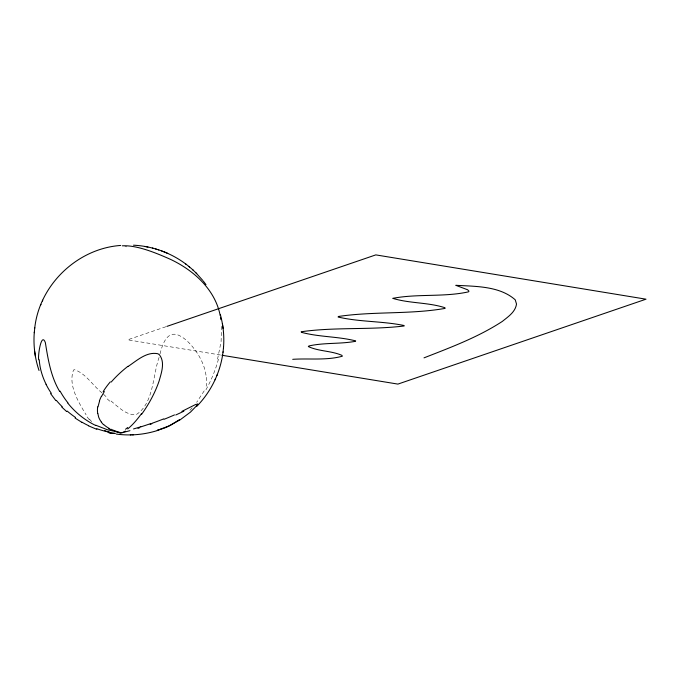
<?xml version="1.0" encoding="UTF-8"?>
<svg xmlns="http://www.w3.org/2000/svg" width="680" height="680" viewBox="0 0 680 680"><rect width="100%" height="100%" fill="white"/><g stroke="black" fill="none" stroke-linecap="round" stroke-linejoin="round"><path stroke-width="0.51" stroke-dasharray="3.4 2.55" d="M159.103 357.382C152.703 375.037 153.816 403.376 136.365 414.519A5.89 3.867 -4.5 0 1 134.495 414.834C124.448 414.111 117.113 405.781 109.658 399.908M217.557 359.168L221.085 341.606L221.587 326.281M160.012 353.923C162.112 345.712 166.43 330.769 177.854 334.9C185.147 337.883 190.587 344.046 195.237 350.2A88.451 56.457 18.4 0 1 206.031 375.564L206.252 377.281M204.213 390.839L196.673 402.288M192.159 407.855L189.576 410.695M165.869 326.74L127.704 339.804L220.906 355.087M126.845 246.84L124.924 246.517M106.003 396.601L103.368 394.137M102.042 392.887C92.735 385.611 85.96 373.473 74.468 369.716A3.901 2.924 58.1 0 0 73.508 370.099C67.872 385.024 78.497 402.169 86.097 414.817M91.655 421.608L89.394 419.075M206.542 377.315A86.641 56.261 13.7 0 1 206.176 386.231M109.76 401.175A87.55 26.197 48.1 0 1 105.986 397.783M89.258 419.56A94.231 48.305 87 0 1 85.918 415.335M218.467 359.142A71.264 37.17 -68 0 1 204.884 391.646"/><path stroke-width="1.02" d="M34.306 332.256C33.243 345.134 34.858 358.232 39.023 370.473M223.49 347.743C224.4 336.676 223.321 325.448 220.388 314.738M34.731 328.142C39.355 284.844 77.316 248.514 120.666 245.446M196.545 406.572C211.038 391.875 220.524 372.342 223.057 351.857M34.264 332.699L34.782 327.7M223.014 352.3L223.533 347.301M98.013 406.81L99.603 400.911M40.596 305.201L40.961 304.376M42.398 301.002L42.746 300.195M216.835 375.624L217.192 374.799M215.042 379.805L215.398 378.998M101.634 396.27L104.346 391.527M141.491 414.469C148.877 404.209 155.006 392.989 159.12 381.012C161.373 372.87 165.24 362.457 159.536 354.934A7.157 6.706 -51.1 0 0 157.726 353.719C146.531 351.466 136.756 360.714 128.078 366.46M179.494 419.628L171.062 424.949A91.885 77.452 58.8 0 1 164.407 428.077L157.275 430.38L168.835 425.977L180.217 419.773L190.528 412.063L197.421 404.906A7.386 1.071 -42.4 0 0 197.786 404.132M125.4 431.077L122.188 432.709M181.934 411.357L195.763 404.43L197.786 404.132M122.188 432.701L122.868 432.539M424.005 357.858C450.815 347.37 478.125 337.212 502.35 321.394C508.121 316.719 515.406 312.01 516.511 304.036L515.244 299.829C499.69 285.966 475.635 286.425 455.812 285.311L467.67 289.799L468.979 291.201L468.435 291.865C443.717 297.313 417.495 293.573 392.793 298.35C409.606 303.535 428.162 302.243 444.975 307.743L445.085 308.397C409.98 314.551 373.583 311.202 338.3 316.498L338.155 317.05C359.745 322.065 382.406 321.036 404.107 325.516L404.149 325.983C370.056 330.123 335.18 326.91 301.214 331.763L301.401 332.308C319.082 337.127 337.926 336.379 355.657 340.892L355.478 341.317C340.153 344.182 324.181 342.49 308.941 345.958L308.329 346.562C318.733 351.458 331.296 350.676 341.921 355.368L342.32 356.218C326.4 360.613 309.111 358.216 292.714 359.32M150.169 424.371L151.852 423.776M166.872 326.4L375.802 254.889L646 299.183L397.902 384.098L221.96 355.257M137.972 428.357L139.34 427.933M158.737 430.108C145.112 434.605 130.466 435.999 116.237 434.07M129.94 430.678L123.87 432.276M131.104 434.868L130.314 434.894M132.498 434.826L133.484 434.792M133.484 245.191C155.644 246.236 177.327 255.315 193.511 270.495M111.273 433.245L115.209 433.423L110.169 432.828M144.882 246.449L147.951 247.035M152.362 248.038L153.136 248.251M155.456 248.888L156.374 249.152M115.651 431.511L121.575 432.888L107.38 429.743L95.769 425.229M158.075 249.679L158.839 249.951M161.525 250.886L162.418 251.2M96.841 429.344L88.629 425.901M167.714 253.376L163.243 251.515M122.306 245.82C136.841 244.962 156.323 253.028 170.816 259.505C193.851 270.462 215.331 289.697 220.244 315.767M110.5 429.497L108.689 428.545M81.889 422.365L75.072 418.055M188.827 266.424L189.55 266.993M185.394 263.729L186.065 264.256M66.623 411.545L61.786 407.074M196.069 272.977L202.674 280.313M192.891 269.9L196.732 273.615M103.504 424.702L101.311 422.178M55.819 400.571L50.592 393.584M203.244 281.001L205.972 284.606M59.636 391.399C50.805 376.558 48.042 359.346 45.356 342.584C41.097 331.1 37.519 357.892 38.785 359.813M97.852 413.508L98.659 417.087A50.889 29.903 -15.9 0 0 101.456 422.118M220.609 317.704L220.924 319.659M223.125 328.601L222.394 323.646M34.663 351.399L35.402 356.354M109.072 432.327A91.868 43.886 83.1 0 1 104.678 430.567M111.273 433.339A92.514 45.177 86.9 0 1 109.081 432.956M109.837 432.183A51.391 25.602 31.3 0 1 96.755 428.672M88.663 425.714A58.276 33.524 33.9 0 1 81.966 422.186M75.497 417.452A64.6 41.123 34.3 0 1 67.184 411.069M62.254 406.75A70.678 49.648 33 0 1 56.321 400.333M51.323 393.32A76.134 57.698 29.6 0 1 46.044 384.319M46.112 384.285A79.424 62.092 26.8 0 1 39.245 359.873M67.915 402.832A91.383 86.742 -67.3 0 1 60.078 391.119M95.65 425.459A88.001 84.465 -50.8 0 1 67.719 403.002M116.093 431.146A39.797 21.14 -7.6 0 1 110.95 429.225M109.038 428.324A45.475 25.823 -11.3 0 1 103.776 424.575M97.707 413.55A56.695 33.277 -21 0 1 97.682 406.87M99.391 400.945A62.841 35.114 -26.9 0 1 101.388 396.287M103.181 391.587A67.915 35.811 -30 0 1 110.305 381.879M111.231 382.024A70.04 34.773 -31.8 0 1 127.899 366.333M141.533 413.567A93.262 27.693 -70.5 0 1 127.712 428.893M127.661 427.516A94.928 33.286 -78.3 0 1 125.519 429.258M119.791 433.1A35.207 1.335 -11.4 0 1 120.623 432.871M140.718 426.793A46.197 3.612 -19 0 1 133.535 428.944M150.764 423.58A49.733 5.856 -20.4 0 1 140.785 426.887M163.719 418.888A52.181 7.82 -20.9 0 1 152.107 423.257M174.488 414.911A53.133 8.806 -21 0 1 164.152 419.262M183.872 411.171A50.83 8.075 -21.1 0 1 175.746 414.987"/></g></svg>
